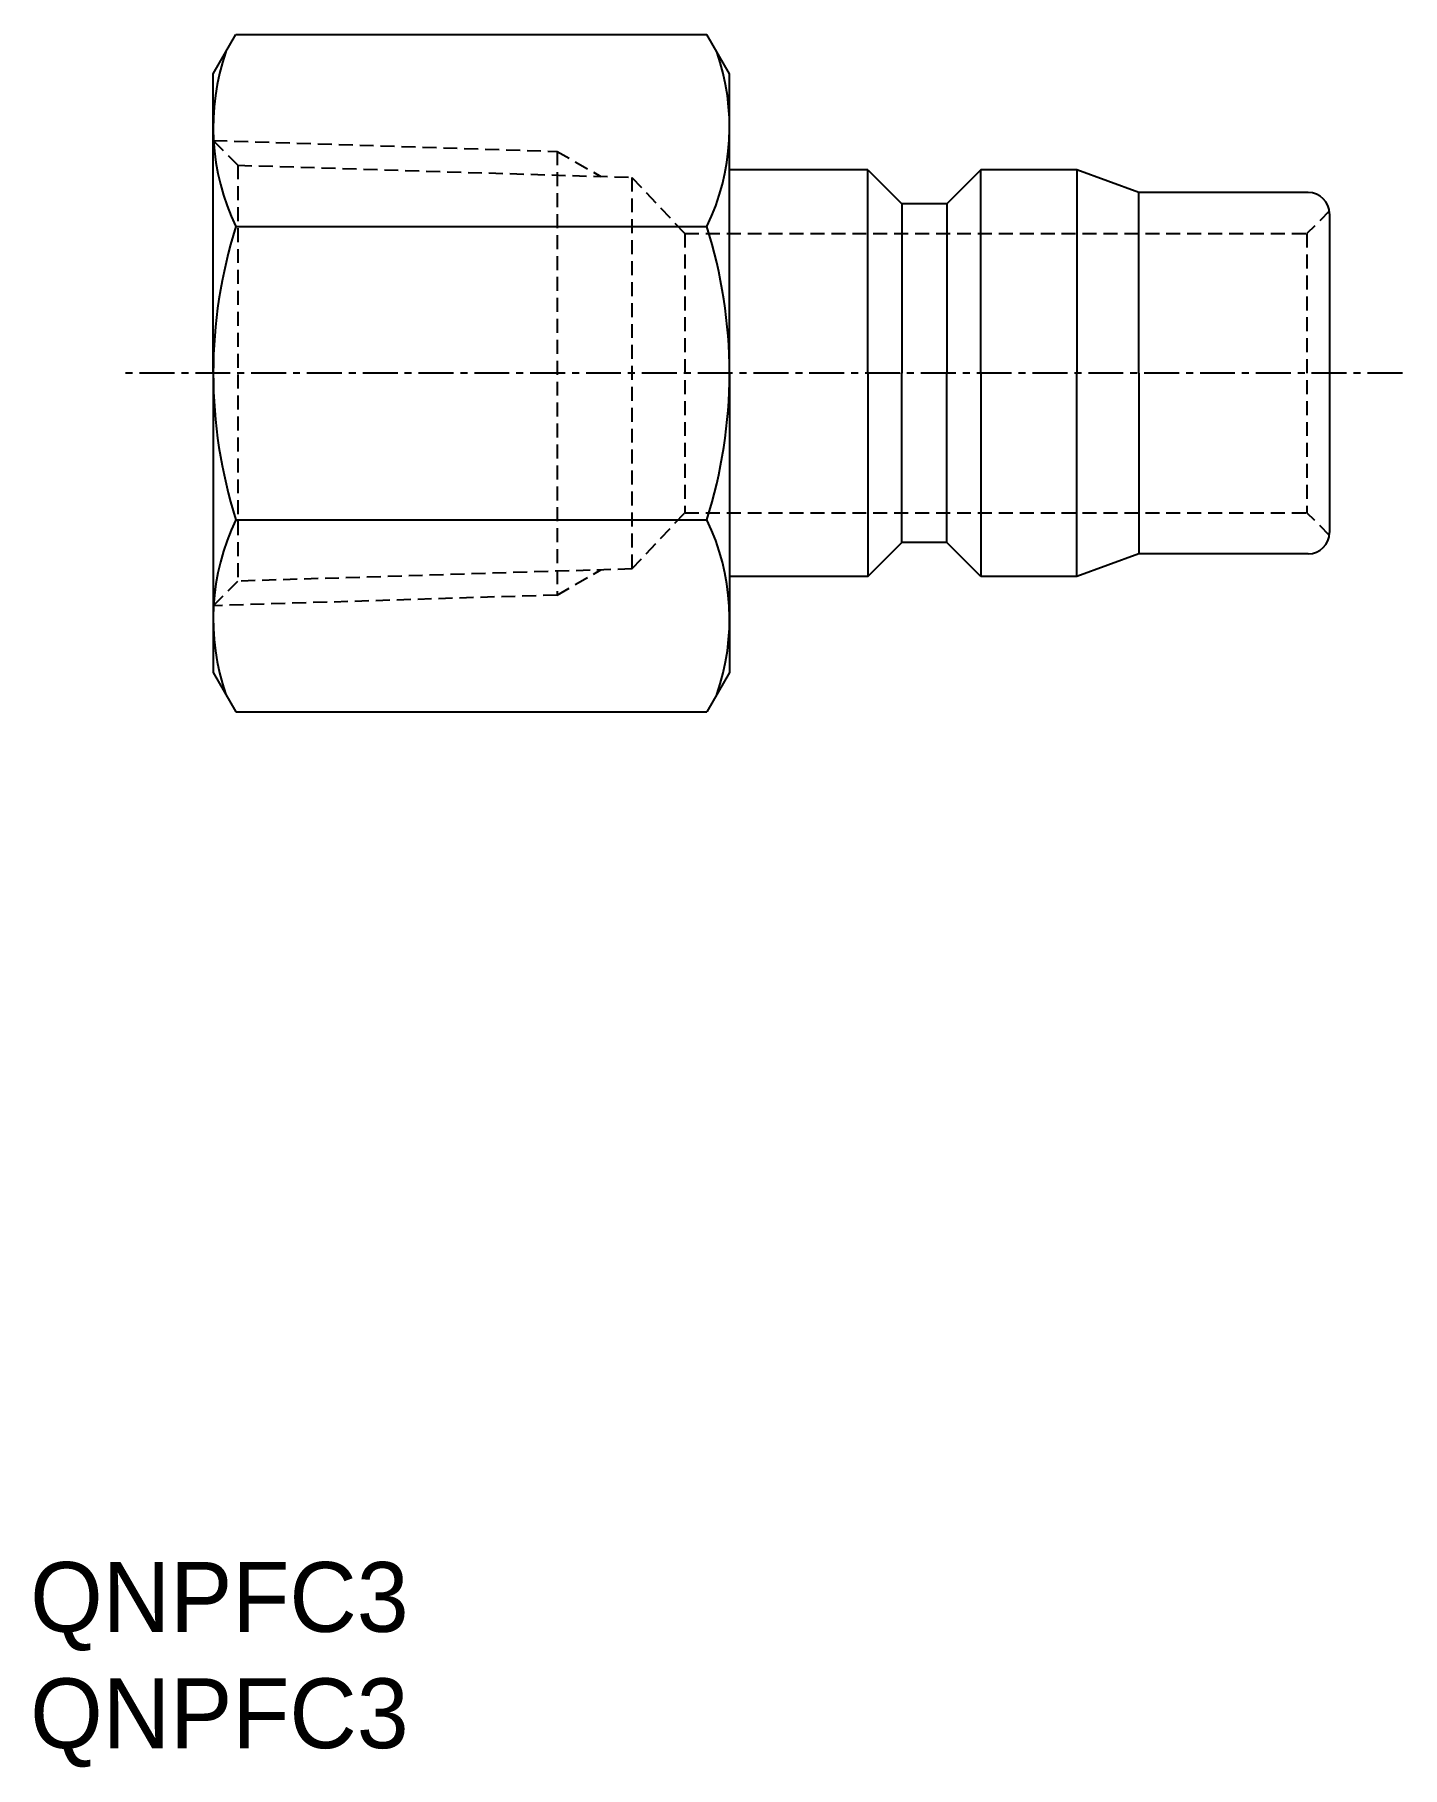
# Model space of a CAD drawing. Extents: x 52.7 to 101.7, y 125 to 187.1.
import ezdxf

# ---------------------------------------------------------------- set-up
doc = ezdxf.new("R2010")
doc.units = 0
doc.linetypes.add('CENTER', pattern=[2, 1.25, -0.25, 0.25, -0.25])
doc.linetypes.add('DASHED', pattern=[0.75, 0.5, -0.25])
doc.layers.get('0').update_dxf_attribs({"linetype": 'CONTINUOUS'})
doc.layers.add('CENTER', color=1, linetype='CENTER')

msp = doc.modelspace()

# ---------------------------------------------------------------- linework, layer by layer
at = {"linetype": 'CONTINUOUS'}
for p, q in [((59.105, 185.655), (59.918, 187.062)), ((59.918, 187.062), (76.793, 187.062)), ((77.605, 185.655), (76.793, 187.062)), ((59.105, 174.938), (59.105, 185.655)), ((77.605, 174.938), (77.605, 185.655)), ((77.605, 180.783), (77.605, 185.655)), ((82.562, 182.218), (77.605, 182.218)), ((82.562, 174.938), (82.562, 182.218)), ((82.562, 182.218), (83.775, 181.005)), ((86.607, 182.218), (85.393, 181.005)), ((90.047, 182.218), (86.607, 182.218)), ((86.607, 174.938), (86.607, 182.218)), ((90.047, 182.218), (90.047, 174.938)), ((92.269, 181.409), (90.047, 182.218)), ((98.336, 181.409), (92.269, 181.409)), ((92.269, 174.938), (92.269, 181.409)), ((85.393, 181.005), (83.775, 181.005)), ((83.775, 181.005), (83.775, 174.938)), ((85.393, 181.005), (85.393, 174.938)), ((99.105, 180.64), (99.105, 174.938)), ((59.918, 180.188), (76.793, 180.188)), ((59.105, 174.938), (59.105, 164.22)), ((77.605, 174.938), (77.605, 164.22)), ((82.562, 174.938), (82.562, 167.657)), ((83.775, 168.871), (83.775, 174.938)), ((85.393, 168.871), (85.393, 174.938)), ((86.607, 174.938), (86.607, 167.657)), ((90.047, 167.657), (90.047, 174.938)), ((92.269, 174.938), (92.269, 168.466)), ((99.105, 174.938), (99.105, 169.235)), ((59.918, 169.688), (76.793, 169.688)), ((82.562, 167.657), (83.775, 168.871)), ((85.393, 168.871), (83.775, 168.871)), ((86.607, 167.657), (85.393, 168.871)), ((92.269, 168.466), (90.047, 167.657)), ((98.336, 168.466), (92.269, 168.466)), ((82.562, 167.657), (77.605, 167.657)), ((90.047, 167.657), (86.607, 167.657)), ((59.105, 164.22), (59.918, 162.813)), ((77.605, 164.22), (76.793, 162.813)), ((59.918, 162.813), (76.793, 162.813))]:
    msp.add_line(p, q, dxfattribs=at)
at = {"color": 3, "linetype": 'DASHED'}
for p, q in [((59.105, 183.269), (71.429, 182.883)), ((59.105, 183.269), (59.989, 182.385)), ((71.429, 182.883), (72.996, 181.978)), ((71.429, 182.883), (71.429, 166.992)), ((59.989, 182.385), (74.105, 181.949)), ((59.989, 182.385), (59.989, 167.49)), ((74.105, 181.949), (76.006, 179.938)), ((74.105, 181.949), (74.105, 167.926)), ((99.105, 180.747), (98.296, 179.938)), ((76.006, 179.938), (98.296, 179.938)), ((76.006, 179.938), (76.006, 169.938)), ((98.296, 179.938), (98.296, 169.938)), ((74.105, 167.926), (76.006, 169.938)), ((76.006, 169.938), (98.296, 169.938)), ((99.105, 169.129), (98.296, 169.938)), ((74.105, 167.926), (59.989, 167.49)), ((71.429, 166.992), (72.996, 167.897)), ((59.105, 166.607), (59.989, 167.49)), ((71.429, 166.992), (59.105, 166.607))]:
    msp.add_line(p, q, dxfattribs=at)
at = {"linetype": 'CONTINUOUS'}
for centre, radius, start, end in [((67.305, 183.747), 8.2, 160.77581, 205.72275), ((69.406, 183.747), 8.2, 334.27725, 19.22419), ((98.336, 180.64), 0.769, 0, 90), ((76.48, 174.938), 17.374, 162.41205, 180), ((60.231, 174.938), 17.374, 0, 17.58795), ((76.48, 174.938), 17.374, 180, 197.58795), ((60.231, 174.938), 17.374, 342.41205, 0), ((67.305, 166.129), 8.2, 154.27725, 199.22419), ((69.406, 166.129), 8.2, 340.77581, 25.72275), ((98.336, 169.235), 0.769, 270, 0)]:
    msp.add_arc(centre, radius, start, end, dxfattribs=at)
at = {"layer": 'CENTER', "color": 1, "linetype": 'CENTER'}
msp.add_line((101.714, 174.938), (55.858, 174.938), dxfattribs=at)

# ---------------------------------------------------------------- texts
for p in [(52.547, 129.859), (52.547, 125.692)]:
    msp.add_text('QNPFC3', height=2.5).set_placement(p)

doc.saveas('drawing.dxf')
